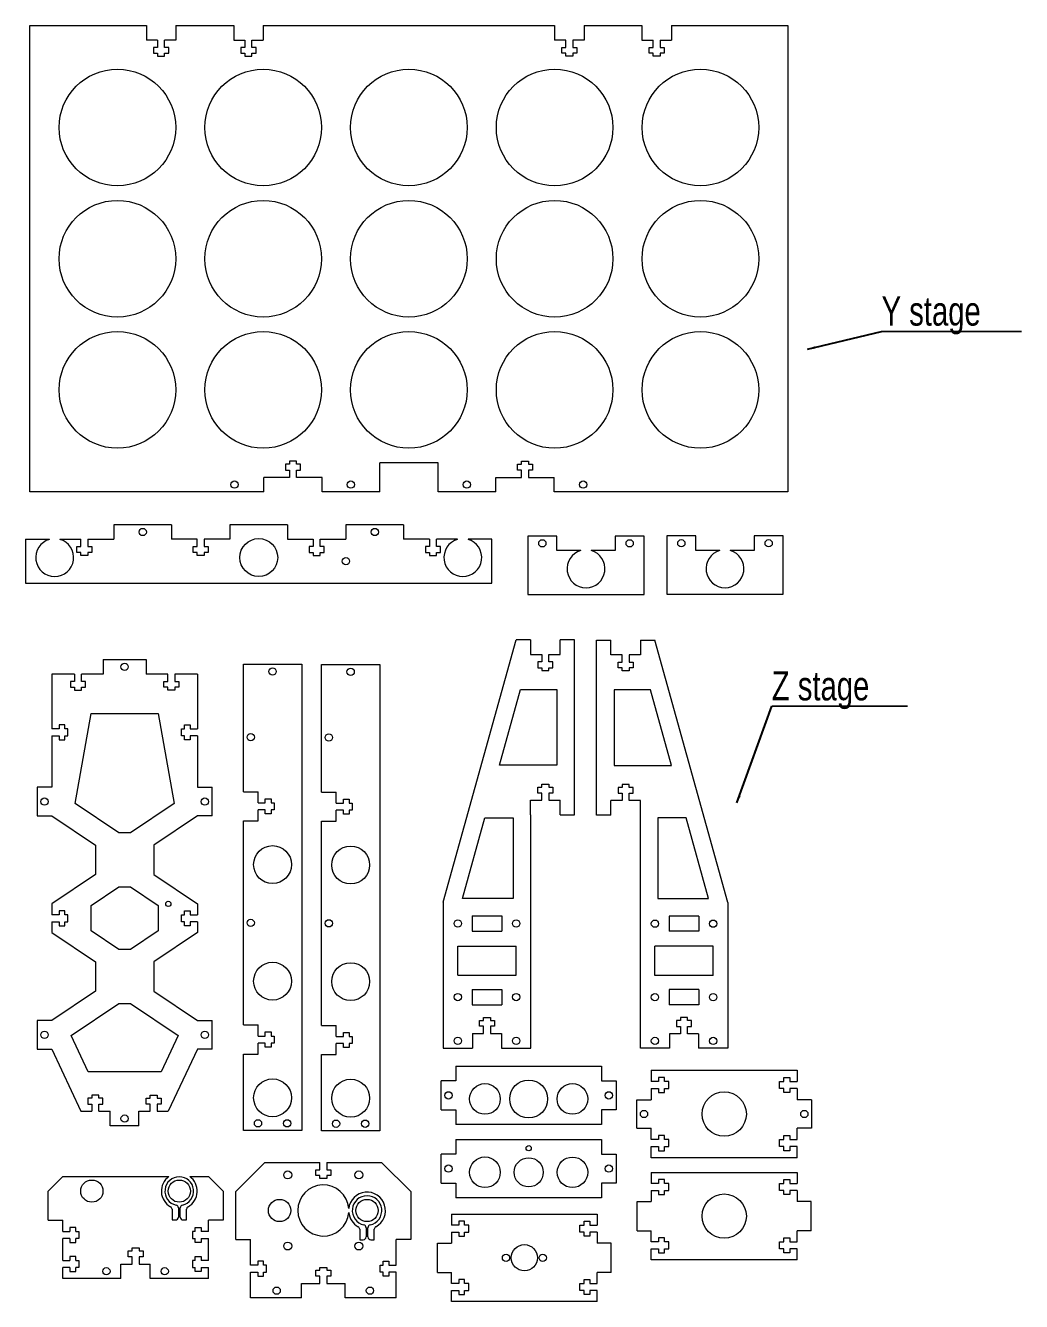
# Model space of a CAD drawing. Header units: inches. Extents: x 1.1 to 36.7, y 0.7 to 22.8.
# Drawn here: x 19.66 to 36.74, y 0.69 to 22.57 of the extents above; entities that cross this region are included whole.
import ezdxf

# ---------------------------------------------------------------- set-up
doc = ezdxf.new("R2010")
doc.units = ezdxf.units.IN
doc.header["$MEASUREMENT"] = 0
doc.styles.add('SLDTEXTSTYLE0', font='TXT', dxfattribs={"width": 0.75})
doc.dimstyles.new('SLDDIMSTYLE0', dxfattribs={"dimtxt": 0, "dimasz": 0.13, "dimexe": 0, "dimexo": 0.0625, "dimgap": 0, "dimtad": 0, "dimtih": 1, "dimtoh": 1, "dimdec": 0, "dimrnd": 1e-09, "dimzin": 0, "dimdsep": 46, "dimtxsty": 'Standard', "dimsah": 1, "dimcen": 0.09, "dimadec": 0, "dimazin": 0, "dimtfac": 0.13, "dimtdec": 0, "dimtofl": 0, "dimtmove": 0, "dimatfit": 3, "dimfxl": 1, "dimtolj": 1, "dimtzin": 0, "dimarcsym": 0})

# ---------------------------------------------------------------- blocks, each defined once
blk = doc.blocks.new('SW_NOTE_1')
at = {"color": 0, "linetype": 'Continuous', "lineweight": 0}
for p, q in [((0, 0), (2.326, 0)), ((2.326, 0), (0, 0)), ((0, 0), (2.326, 0)), ((2.326, 0), (0, 0)), ((0, 0), (2.326, 0)), ((2.326, 0), (0, 0))]:
    blk.add_line(p, q, dxfattribs=at)
at = {"color": 0, "linetype": 'Continuous', "lineweight": 0, "insert": (0, 0.598), "char_height": 0.5, "attachment_point": 1, "style": 'SLDTEXTSTYLE0'}
blk.add_mtext('Z stage', dxfattribs=at)
blk = doc.blocks.new('SW_NOTE_2')
at = {"color": 0, "linetype": 'Continuous', "lineweight": 0}
for p, q in [((0, 0), (2.399, 0)), ((2.399, 0), (0, 0)), ((0, 0), (2.399, 0)), ((2.399, 0), (0, 0)), ((0, 0), (2.399, 0)), ((2.399, 0), (0, 0))]:
    blk.add_line(p, q, dxfattribs=at)
at = {"color": 0, "linetype": 'Continuous', "lineweight": 0, "insert": (0, 0.598), "char_height": 0.5, "attachment_point": 1, "style": 'SLDTEXTSTYLE0'}
blk.add_mtext('Y stage', dxfattribs=at)

msp = doc.modelspace()

# ---------------------------------------------------------------- linework, layer by layer
at = {"color": 7, "linetype": 'Continuous', "lineweight": 15}
for p, q in [((19.734, 14.572), (19.734, 22.572)), ((19.734, 22.572), (21.731, 22.572)), ((21.731, 22.572), (21.731, 22.322)), ((22.239, 22.572), (22.239, 22.322)), ((22.239, 22.572), (23.229, 22.572)), ((23.229, 22.572), (23.229, 22.322)), ((23.737, 22.572), (23.737, 22.322)), ((23.737, 22.572), (28.731, 22.572)), ((28.731, 22.572), (28.731, 22.322)), ((29.239, 22.572), (29.239, 22.322)), ((29.239, 22.572), (30.229, 22.572)), ((30.229, 22.572), (30.229, 22.322)), ((30.737, 22.572), (30.737, 22.322)), ((30.737, 22.572), (32.734, 22.572)), ((32.734, 22.572), (32.734, 14.572)), ((21.925, 22.322), (21.731, 22.322)), ((21.925, 22.197), (21.856, 22.197)), ((21.856, 22.197), (21.856, 22.097)), ((21.925, 22.322), (21.925, 22.197)), ((22.045, 22.197), (22.045, 22.322)), ((22.239, 22.322), (22.045, 22.322)), ((22.114, 22.197), (22.045, 22.197)), ((22.114, 22.097), (22.114, 22.197)), ((23.229, 22.322), (23.423, 22.322)), ((23.423, 22.197), (23.354, 22.197)), ((23.354, 22.197), (23.354, 22.097)), ((23.423, 22.322), (23.423, 22.197)), ((23.543, 22.197), (23.543, 22.322)), ((23.543, 22.322), (23.737, 22.322)), ((23.612, 22.197), (23.543, 22.197)), ((23.612, 22.097), (23.612, 22.197)), ((28.925, 22.322), (28.731, 22.322)), ((28.856, 22.197), (28.925, 22.197)), ((28.856, 22.097), (28.856, 22.197)), ((28.925, 22.197), (28.925, 22.322)), ((29.045, 22.322), (29.045, 22.197)), ((29.239, 22.322), (29.045, 22.322)), ((29.045, 22.197), (29.114, 22.197)), ((29.114, 22.197), (29.114, 22.097)), ((30.229, 22.322), (30.423, 22.322)), ((30.354, 22.197), (30.423, 22.197)), ((30.354, 22.097), (30.354, 22.197)), ((30.423, 22.197), (30.423, 22.322)), ((30.543, 22.322), (30.543, 22.197)), ((30.543, 22.322), (30.737, 22.322)), ((30.543, 22.197), (30.612, 22.197)), ((30.612, 22.197), (30.612, 22.097)), ((21.856, 22.097), (21.925, 22.097)), ((21.925, 22.097), (21.925, 22.047)), ((21.925, 22.047), (22.045, 22.047)), ((22.045, 22.047), (22.045, 22.097)), ((22.045, 22.097), (22.114, 22.097)), ((23.354, 22.097), (23.423, 22.097)), ((23.423, 22.097), (23.423, 22.047)), ((23.423, 22.047), (23.543, 22.047)), ((23.543, 22.047), (23.543, 22.097)), ((23.543, 22.097), (23.612, 22.097)), ((28.925, 22.097), (28.856, 22.097)), ((28.925, 22.047), (28.925, 22.097)), ((29.045, 22.047), (28.925, 22.047)), ((29.045, 22.097), (29.045, 22.047)), ((29.114, 22.097), (29.045, 22.097)), ((30.423, 22.097), (30.354, 22.097)), ((30.423, 22.047), (30.423, 22.097)), ((30.543, 22.047), (30.423, 22.047)), ((30.543, 22.097), (30.543, 22.047)), ((30.612, 22.097), (30.543, 22.097)), ((24.184, 15.047), (24.115, 15.047)), ((24.115, 15.047), (24.115, 14.947)), ((24.115, 14.947), (24.184, 14.947)), ((24.304, 15.097), (24.184, 15.097)), ((24.184, 15.097), (24.184, 15.047)), ((24.184, 14.947), (24.184, 14.822)), ((24.304, 15.047), (24.304, 15.097)), ((24.373, 15.047), (24.304, 15.047)), ((24.304, 14.822), (24.304, 14.947)), ((24.304, 14.947), (24.373, 14.947)), ((24.373, 14.947), (24.373, 15.047)), ((26.734, 15.072), (25.734, 15.072)), ((25.734, 14.572), (25.734, 15.072)), ((26.734, 14.572), (26.734, 15.072)), ((28.095, 15.047), (28.164, 15.047)), ((28.095, 14.947), (28.095, 15.047)), ((28.164, 14.947), (28.095, 14.947)), ((28.164, 15.097), (28.284, 15.097)), ((28.164, 15.047), (28.164, 15.097)), ((28.164, 14.822), (28.164, 14.947)), ((28.284, 15.097), (28.284, 15.047)), ((28.284, 15.047), (28.353, 15.047)), ((28.284, 14.947), (28.284, 14.822)), ((28.353, 14.947), (28.284, 14.947)), ((28.353, 15.047), (28.353, 14.947)), ((24.184, 14.822), (23.744, 14.822)), ((23.744, 14.572), (23.744, 14.822)), ((24.744, 14.822), (24.304, 14.822)), ((24.744, 14.572), (24.744, 14.822)), ((27.724, 14.822), (28.164, 14.822)), ((27.724, 14.572), (27.724, 14.822)), ((28.284, 14.822), (28.724, 14.822)), ((28.724, 14.572), (28.724, 14.822)), ((23.744, 14.572), (19.734, 14.572)), ((25.734, 14.572), (24.744, 14.572)), ((27.724, 14.572), (26.734, 14.572)), ((32.734, 14.572), (28.724, 14.572)), ((21.174, 14.009), (21.174, 13.759)), ((22.164, 14.009), (21.174, 14.009)), ((22.164, 14.009), (22.164, 13.759)), ((23.164, 14.009), (23.164, 13.759)), ((24.154, 14.009), (23.164, 14.009)), ((24.154, 14.009), (24.154, 13.759)), ((26.144, 14.009), (25.154, 14.009)), ((25.154, 14.009), (25.154, 13.759)), ((26.144, 14.009), (26.144, 13.759)), ((28.772, 13.815), (28.274, 13.815)), ((28.274, 13.815), (28.274, 12.815)), ((28.772, 13.565), (28.772, 13.815)), ((29.772, 13.815), (29.772, 13.565)), ((30.27, 13.815), (29.772, 13.815)), ((30.27, 12.815), (30.27, 13.815)), ((31.156, 13.816), (30.658, 13.816)), ((30.658, 13.816), (30.658, 12.816)), ((31.156, 13.566), (31.156, 13.816)), ((32.156, 13.816), (32.156, 13.566)), ((32.654, 13.816), (32.156, 13.816)), ((32.654, 12.816), (32.654, 13.816)), ((19.659, 13.759), (19.659, 13.009)), ((19.659, 13.759), (20.069, 13.759)), ((20.248, 13.759), (20.609, 13.759)), ((20.54, 13.634), (20.609, 13.634)), ((20.54, 13.534), (20.54, 13.634)), ((20.609, 13.634), (20.609, 13.759)), ((20.729, 13.759), (20.729, 13.634)), ((20.729, 13.759), (21.174, 13.759)), ((20.729, 13.634), (20.798, 13.634)), ((20.798, 13.634), (20.798, 13.534)), ((22.604, 13.759), (22.164, 13.759)), ((22.535, 13.634), (22.604, 13.634)), ((22.535, 13.534), (22.535, 13.634)), ((22.604, 13.634), (22.604, 13.759)), ((22.724, 13.759), (22.724, 13.634)), ((23.164, 13.759), (22.724, 13.759)), ((22.724, 13.634), (22.793, 13.634)), ((22.793, 13.634), (22.793, 13.534)), ((24.154, 13.759), (24.594, 13.759)), ((24.594, 13.634), (24.525, 13.634)), ((24.525, 13.634), (24.525, 13.534)), ((24.594, 13.759), (24.594, 13.634)), ((24.714, 13.634), (24.714, 13.759)), ((24.714, 13.759), (25.154, 13.759)), ((24.783, 13.634), (24.714, 13.634)), ((24.783, 13.534), (24.783, 13.634)), ((26.589, 13.759), (26.144, 13.759)), ((26.589, 13.634), (26.52, 13.634)), ((26.52, 13.634), (26.52, 13.534)), ((26.589, 13.759), (26.589, 13.634)), ((26.709, 13.634), (26.709, 13.759)), ((27.069, 13.759), (26.709, 13.759)), ((26.778, 13.634), (26.709, 13.634)), ((26.778, 13.534), (26.778, 13.634)), ((27.659, 13.759), (27.248, 13.759)), ((27.659, 13.009), (27.659, 13.759)), ((20.609, 13.534), (20.54, 13.534)), ((20.609, 13.484), (20.609, 13.534)), ((20.729, 13.484), (20.609, 13.484)), ((20.729, 13.534), (20.729, 13.484)), ((20.798, 13.534), (20.729, 13.534)), ((22.604, 13.534), (22.535, 13.534)), ((22.604, 13.484), (22.604, 13.534)), ((22.724, 13.484), (22.604, 13.484)), ((22.724, 13.534), (22.724, 13.484)), ((22.793, 13.534), (22.724, 13.534)), ((24.525, 13.534), (24.594, 13.534)), ((24.594, 13.534), (24.594, 13.484)), ((24.594, 13.484), (24.714, 13.484)), ((24.714, 13.484), (24.714, 13.534)), ((24.714, 13.534), (24.783, 13.534)), ((26.52, 13.534), (26.589, 13.534)), ((26.589, 13.534), (26.589, 13.484)), ((26.589, 13.484), (26.709, 13.484)), ((26.709, 13.484), (26.709, 13.534)), ((26.709, 13.534), (26.778, 13.534)), ((29.182, 13.565), (28.772, 13.565)), ((29.772, 13.565), (29.361, 13.565)), ((31.567, 13.566), (31.156, 13.566)), ((32.156, 13.566), (31.746, 13.566)), ((19.659, 13.009), (27.659, 13.009)), ((28.274, 12.815), (30.27, 12.815)), ((30.658, 12.816), (32.654, 12.816)), ((26.824, 7.532), (28.074, 12.032)), ((28.319, 12.032), (28.074, 12.032)), ((28.319, 12.032), (28.319, 11.782)), ((28.829, 11.782), (28.829, 12.032)), ((29.074, 12.032), (28.829, 12.032)), ((29.074, 9.032), (29.074, 12.032)), ((29.454, 9.029), (29.454, 12.029)), ((29.454, 12.029), (29.699, 12.029)), ((29.699, 11.779), (29.699, 12.029)), ((30.209, 12.029), (30.209, 11.779)), ((30.209, 12.029), (30.454, 12.029)), ((31.704, 7.529), (30.454, 12.029)), ((20.988, 11.697), (20.988, 11.447)), ((20.988, 11.697), (21.728, 11.697)), ((21.728, 11.697), (21.728, 11.447)), ((23.396, 11.616), (24.396, 11.616)), ((23.396, 9.429), (23.396, 11.616)), ((24.396, 11.616), (24.396, 3.616)), ((24.735, 11.61), (25.735, 11.61)), ((24.735, 9.422), (24.735, 11.61)), ((25.735, 11.61), (25.735, 3.61)), ((28.319, 11.782), (28.514, 11.782)), ((28.514, 11.657), (28.445, 11.657)), ((28.445, 11.657), (28.445, 11.557)), ((28.514, 11.782), (28.514, 11.657)), ((28.634, 11.657), (28.634, 11.782)), ((28.634, 11.782), (28.829, 11.782)), ((28.703, 11.657), (28.634, 11.657)), ((28.703, 11.557), (28.703, 11.657)), ((29.894, 11.779), (29.699, 11.779)), ((29.825, 11.654), (29.894, 11.654)), ((29.825, 11.554), (29.825, 11.654)), ((29.894, 11.654), (29.894, 11.779)), ((30.014, 11.779), (30.014, 11.654)), ((30.209, 11.779), (30.014, 11.779)), ((30.014, 11.654), (30.083, 11.654)), ((30.083, 11.654), (30.083, 11.554)), ((20.108, 11.447), (20.108, 10.507)), ((20.498, 11.447), (20.108, 11.447)), ((20.498, 11.447), (20.498, 11.322)), ((20.618, 11.322), (20.618, 11.447)), ((20.988, 11.447), (20.618, 11.447)), ((22.098, 11.447), (21.728, 11.447)), ((22.098, 11.322), (22.098, 11.447)), ((22.218, 11.447), (22.218, 11.322)), ((22.608, 11.447), (22.218, 11.447)), ((22.608, 11.447), (22.608, 10.507)), ((28.445, 11.557), (28.514, 11.557)), ((28.514, 11.557), (28.514, 11.507)), ((28.514, 11.507), (28.634, 11.507)), ((28.634, 11.507), (28.634, 11.557)), ((28.634, 11.557), (28.703, 11.557)), ((29.894, 11.554), (29.825, 11.554)), ((29.894, 11.504), (29.894, 11.554)), ((30.014, 11.504), (29.894, 11.504)), ((30.014, 11.554), (30.014, 11.504)), ((30.083, 11.554), (30.014, 11.554)), ((20.498, 11.322), (20.429, 11.322)), ((20.429, 11.322), (20.429, 11.222)), ((20.429, 11.222), (20.498, 11.222)), ((20.498, 11.222), (20.498, 11.172)), ((20.498, 11.172), (20.618, 11.172)), ((20.687, 11.322), (20.618, 11.322)), ((20.618, 11.172), (20.618, 11.222)), ((20.618, 11.222), (20.687, 11.222)), ((20.687, 11.222), (20.687, 11.322)), ((22.029, 11.322), (22.098, 11.322)), ((22.029, 11.222), (22.029, 11.322)), ((22.098, 11.222), (22.029, 11.222)), ((22.098, 11.172), (22.098, 11.222)), ((22.218, 11.172), (22.098, 11.172)), ((22.218, 11.322), (22.287, 11.322)), ((22.218, 11.222), (22.218, 11.172)), ((22.287, 11.222), (22.218, 11.222)), ((22.287, 11.322), (22.287, 11.222)), ((27.788, 9.882), (28.149, 11.182)), ((28.149, 11.182), (28.774, 11.182)), ((28.774, 11.182), (28.774, 9.882)), ((30.379, 11.179), (29.754, 11.179)), ((29.754, 11.179), (29.754, 9.879)), ((30.74, 9.879), (30.379, 11.179)), ((20.508, 9.227), (20.783, 10.772)), ((20.783, 10.772), (21.933, 10.772)), ((21.933, 10.772), (22.208, 9.227)), ((20.233, 10.507), (20.108, 10.507)), ((20.333, 10.576), (20.233, 10.576)), ((20.233, 10.576), (20.233, 10.507)), ((20.333, 10.507), (20.333, 10.576)), ((20.383, 10.507), (20.333, 10.507)), ((20.383, 10.387), (20.383, 10.507)), ((22.333, 10.507), (22.383, 10.507)), ((22.333, 10.387), (22.333, 10.507)), ((22.383, 10.576), (22.483, 10.576)), ((22.383, 10.507), (22.383, 10.576)), ((22.483, 10.576), (22.483, 10.507)), ((22.483, 10.507), (22.608, 10.507)), ((20.108, 10.387), (20.108, 9.505)), ((20.108, 10.387), (20.233, 10.387)), ((20.233, 10.387), (20.233, 10.318)), ((20.233, 10.318), (20.333, 10.318)), ((20.333, 10.318), (20.333, 10.387)), ((20.333, 10.387), (20.383, 10.387)), ((22.383, 10.387), (22.333, 10.387)), ((22.383, 10.318), (22.383, 10.387)), ((22.483, 10.318), (22.383, 10.318)), ((22.483, 10.387), (22.483, 10.318)), ((22.608, 10.387), (22.483, 10.387)), ((22.608, 10.387), (22.608, 9.505)), ((28.774, 9.882), (27.788, 9.882)), ((29.754, 9.879), (30.74, 9.879)), ((19.858, 9.505), (19.858, 9.015)), ((20.108, 9.505), (19.858, 9.505)), ((22.608, 9.505), (22.858, 9.505)), ((22.858, 9.015), (22.858, 9.505)), ((23.396, 9.429), (23.646, 9.429)), ((23.646, 9.239), (23.646, 9.429)), ((24.735, 9.422), (24.985, 9.422)), ((24.985, 9.232), (24.985, 9.422)), ((28.445, 9.507), (28.514, 9.507)), ((28.445, 9.407), (28.445, 9.507)), ((28.514, 9.557), (28.634, 9.557)), ((28.514, 9.507), (28.514, 9.557)), ((28.634, 9.557), (28.634, 9.507)), ((28.634, 9.507), (28.703, 9.507)), ((28.703, 9.507), (28.703, 9.407)), ((29.894, 9.504), (29.825, 9.504)), ((29.825, 9.504), (29.825, 9.404)), ((30.014, 9.554), (29.894, 9.554)), ((29.894, 9.554), (29.894, 9.504)), ((30.014, 9.504), (30.014, 9.554)), ((30.083, 9.504), (30.014, 9.504)), ((30.083, 9.404), (30.083, 9.504)), ((21.258, 8.722), (20.508, 9.227)), ((22.208, 9.227), (21.458, 8.722)), ((23.646, 9.239), (23.771, 9.239)), ((23.771, 9.308), (23.871, 9.308)), ((23.771, 9.239), (23.771, 9.308)), ((23.871, 9.308), (23.871, 9.239)), ((23.871, 9.239), (23.921, 9.239)), ((23.921, 9.239), (23.921, 9.119)), ((24.985, 9.232), (25.11, 9.232)), ((25.11, 9.301), (25.21, 9.301)), ((25.11, 9.232), (25.11, 9.301)), ((25.21, 9.301), (25.21, 9.232)), ((25.21, 9.232), (25.26, 9.232)), ((25.26, 9.232), (25.26, 9.112)), ((28.319, 9.282), (28.514, 9.282)), ((28.319, 9.032), (28.319, 9.282)), ((28.514, 9.407), (28.445, 9.407)), ((28.514, 9.282), (28.514, 9.407)), ((28.634, 9.407), (28.634, 9.282)), ((28.703, 9.407), (28.634, 9.407)), ((28.634, 9.282), (28.829, 9.282)), ((28.829, 9.032), (28.829, 9.282)), ((29.894, 9.279), (29.699, 9.279)), ((29.699, 9.029), (29.699, 9.279)), ((29.825, 9.404), (29.894, 9.404)), ((29.894, 9.404), (29.894, 9.279)), ((30.014, 9.279), (30.014, 9.404)), ((30.014, 9.404), (30.083, 9.404)), ((30.209, 9.279), (30.014, 9.279)), ((30.209, 9.029), (30.209, 9.279)), ((19.858, 9.015), (20.108, 9.015)), ((20.108, 9.015), (20.858, 8.51)), ((22.608, 9.015), (21.858, 8.51)), ((22.858, 9.015), (22.608, 9.015)), ((23.646, 8.929), (23.646, 9.119)), ((23.771, 9.119), (23.646, 9.119)), ((23.771, 9.05), (23.771, 9.119)), ((23.871, 9.05), (23.771, 9.05)), ((23.871, 9.119), (23.871, 9.05)), ((23.921, 9.119), (23.871, 9.119)), ((24.985, 8.922), (24.985, 9.112)), ((25.11, 9.112), (24.985, 9.112)), ((25.11, 9.043), (25.11, 9.112)), ((25.21, 9.043), (25.11, 9.043)), ((25.21, 9.112), (25.21, 9.043)), ((25.26, 9.112), (25.21, 9.112)), ((27.154, 7.599), (27.538, 8.982)), ((27.538, 8.982), (28.024, 8.982)), ((28.024, 8.982), (28.024, 7.599)), ((28.319, 9.032), (28.324, 9.032)), ((28.324, 5.032), (28.324, 9.032)), ((28.829, 9.032), (29.074, 9.032)), ((29.699, 9.029), (29.454, 9.029)), ((30.204, 5.029), (30.204, 9.029)), ((30.209, 9.029), (30.204, 9.029)), ((30.99, 8.979), (30.504, 8.979)), ((30.504, 8.979), (30.504, 7.597)), ((31.374, 7.597), (30.99, 8.979)), ((23.396, 8.929), (23.646, 8.929)), ((23.396, 5.429), (23.396, 8.929)), ((24.735, 8.922), (24.985, 8.922)), ((24.735, 5.422), (24.735, 8.922)), ((21.458, 8.722), (21.258, 8.722)), ((20.858, 8.51), (20.858, 8.01)), ((21.858, 8.51), (21.858, 8.01)), ((20.858, 8.01), (20.108, 7.505)), ((21.858, 8.01), (22.608, 7.505)), ((20.783, 7.477), (21.258, 7.797)), ((21.258, 7.797), (21.458, 7.797)), ((21.458, 7.797), (21.933, 7.477)), ((20.108, 7.505), (20.108, 7.32)), ((20.783, 7.042), (20.783, 7.477)), ((21.933, 7.477), (21.933, 7.042)), ((22.608, 7.505), (22.608, 7.32)), ((26.824, 7.532), (26.824, 5.032)), ((28.024, 7.599), (27.154, 7.599)), ((30.504, 7.597), (31.374, 7.597)), ((31.704, 7.529), (31.704, 5.029)), ((20.233, 7.32), (20.108, 7.32)), ((20.333, 7.389), (20.233, 7.389)), ((20.233, 7.389), (20.233, 7.32)), ((20.333, 7.32), (20.333, 7.389)), ((20.383, 7.32), (20.333, 7.32)), ((20.383, 7.2), (20.383, 7.32)), ((22.333, 7.32), (22.383, 7.32)), ((22.333, 7.2), (22.333, 7.32)), ((22.383, 7.389), (22.483, 7.389)), ((22.383, 7.32), (22.383, 7.389)), ((22.483, 7.389), (22.483, 7.32)), ((22.483, 7.32), (22.608, 7.32)), ((27.319, 7.299), (27.829, 7.299)), ((27.319, 7.299), (27.319, 7.037)), ((27.829, 7.299), (27.829, 7.037)), ((31.209, 7.297), (30.699, 7.297)), ((30.699, 7.297), (30.699, 7.035)), ((31.209, 7.297), (31.209, 7.035)), ((20.108, 7.2), (20.108, 7.015)), ((20.108, 7.2), (20.233, 7.2)), ((20.108, 7.015), (20.858, 6.51)), ((20.233, 7.2), (20.233, 7.131)), ((20.233, 7.131), (20.333, 7.131)), ((20.333, 7.131), (20.333, 7.2)), ((20.333, 7.2), (20.383, 7.2)), ((21.258, 6.722), (20.783, 7.042)), ((21.933, 7.042), (21.458, 6.722)), ((22.608, 7.015), (21.858, 6.51)), ((22.383, 7.2), (22.333, 7.2)), ((22.383, 7.131), (22.383, 7.2)), ((22.483, 7.131), (22.383, 7.131)), ((22.483, 7.2), (22.483, 7.131)), ((22.608, 7.2), (22.483, 7.2)), ((22.608, 7.2), (22.608, 7.015)), ((27.319, 7.037), (27.829, 7.037)), ((31.209, 7.035), (30.699, 7.035)), ((21.458, 6.722), (21.258, 6.722)), ((27.074, 6.782), (28.074, 6.782)), ((27.074, 6.282), (27.074, 6.782)), ((28.074, 6.282), (28.074, 6.782)), ((31.454, 6.779), (30.454, 6.779)), ((30.454, 6.279), (30.454, 6.779)), ((31.454, 6.279), (31.454, 6.779)), ((20.858, 6.51), (20.858, 6.01)), ((21.858, 6.51), (21.858, 6.01)), ((27.074, 6.282), (28.074, 6.282)), ((31.454, 6.279), (30.454, 6.279)), ((20.858, 6.01), (20.108, 5.505)), ((21.858, 6.01), (22.608, 5.505)), ((27.319, 6.038), (27.829, 6.038)), ((27.319, 6.038), (27.319, 5.776)), ((27.829, 6.038), (27.829, 5.776)), ((31.209, 6.035), (30.699, 6.035)), ((30.699, 6.035), (30.699, 5.773)), ((31.209, 6.035), (31.209, 5.773)), ((20.441, 5.247), (21.258, 5.797)), ((21.258, 5.797), (21.458, 5.797)), ((21.458, 5.797), (22.275, 5.247)), ((27.319, 5.776), (27.829, 5.776)), ((31.209, 5.773), (30.699, 5.773)), ((19.858, 5.505), (19.858, 5.015)), ((20.108, 5.505), (19.858, 5.505)), ((22.608, 5.505), (22.858, 5.505)), ((22.858, 5.015), (22.858, 5.505)), ((27.445, 5.507), (27.514, 5.507)), ((27.445, 5.407), (27.445, 5.507)), ((27.514, 5.557), (27.634, 5.557)), ((27.514, 5.507), (27.514, 5.557)), ((27.634, 5.557), (27.634, 5.507)), ((27.634, 5.507), (27.703, 5.507)), ((27.703, 5.507), (27.703, 5.407)), ((30.894, 5.504), (30.825, 5.504)), ((30.825, 5.504), (30.825, 5.404)), ((31.014, 5.554), (30.894, 5.554)), ((30.894, 5.554), (30.894, 5.504)), ((31.014, 5.504), (31.014, 5.554)), ((31.083, 5.504), (31.014, 5.504)), ((31.083, 5.404), (31.083, 5.504)), ((23.396, 5.429), (23.646, 5.429)), ((23.646, 5.239), (23.646, 5.429)), ((23.771, 5.308), (23.871, 5.308)), ((23.771, 5.239), (23.771, 5.308)), ((23.871, 5.308), (23.871, 5.239)), ((24.735, 5.422), (24.985, 5.422)), ((24.985, 5.232), (24.985, 5.422)), ((25.11, 5.301), (25.21, 5.301)), ((25.11, 5.232), (25.11, 5.301)), ((25.21, 5.301), (25.21, 5.232)), ((27.324, 5.282), (27.514, 5.282)), ((27.324, 5.282), (27.324, 5.032)), ((27.514, 5.407), (27.445, 5.407)), ((27.514, 5.282), (27.514, 5.407)), ((27.634, 5.407), (27.634, 5.282)), ((27.703, 5.407), (27.634, 5.407)), ((27.634, 5.282), (27.824, 5.282)), ((27.824, 5.282), (27.824, 5.032)), ((30.894, 5.279), (30.704, 5.279)), ((30.704, 5.279), (30.704, 5.029)), ((30.825, 5.404), (30.894, 5.404)), ((30.894, 5.404), (30.894, 5.279)), ((31.014, 5.404), (31.083, 5.404)), ((31.014, 5.279), (31.014, 5.404)), ((31.204, 5.279), (31.014, 5.279)), ((31.204, 5.279), (31.204, 5.029)), ((20.734, 4.622), (20.441, 5.247)), ((22.275, 5.247), (21.983, 4.622)), ((23.646, 5.239), (23.771, 5.239)), ((23.646, 4.929), (23.646, 5.119)), ((23.771, 5.119), (23.646, 5.119)), ((23.771, 5.05), (23.771, 5.119)), ((23.871, 5.05), (23.771, 5.05)), ((23.871, 5.239), (23.921, 5.239)), ((23.871, 5.119), (23.871, 5.05)), ((23.921, 5.119), (23.871, 5.119)), ((23.921, 5.239), (23.921, 5.119)), ((24.985, 5.232), (25.11, 5.232)), ((24.985, 4.922), (24.985, 5.112)), ((25.11, 5.112), (24.985, 5.112)), ((25.11, 5.043), (25.11, 5.112)), ((25.21, 5.043), (25.11, 5.043)), ((25.21, 5.232), (25.26, 5.232)), ((25.21, 5.112), (25.21, 5.043)), ((25.26, 5.112), (25.21, 5.112)), ((25.26, 5.232), (25.26, 5.112)), ((19.858, 5.015), (20.108, 5.015)), ((20.108, 5.015), (20.608, 3.947)), ((22.608, 5.015), (22.108, 3.947)), ((22.858, 5.015), (22.608, 5.015)), ((23.396, 4.929), (23.646, 4.929)), ((23.396, 3.616), (23.396, 4.929)), ((24.735, 4.922), (24.985, 4.922)), ((24.735, 3.61), (24.735, 4.922)), ((26.824, 5.032), (27.324, 5.032)), ((27.824, 5.032), (28.324, 5.032)), ((30.704, 5.029), (30.204, 5.029)), ((31.704, 5.029), (31.204, 5.029)), ((21.983, 4.622), (20.734, 4.622)), ((27.039, 4.721), (27.039, 4.471)), ((27.039, 4.721), (29.539, 4.721)), ((29.539, 4.721), (29.539, 4.471)), ((30.392, 4.651), (30.392, 4.461)), ((30.392, 4.651), (32.892, 4.651)), ((32.892, 4.651), (32.892, 4.461)), ((26.789, 3.971), (26.789, 4.471)), ((27.039, 4.471), (26.789, 4.471)), ((29.539, 4.471), (29.789, 4.471)), ((29.789, 4.471), (29.789, 3.971)), ((30.517, 4.461), (30.392, 4.461)), ((30.517, 4.53), (30.517, 4.461)), ((30.617, 4.53), (30.517, 4.53)), ((30.617, 4.461), (30.617, 4.53)), ((30.692, 4.461), (30.617, 4.461)), ((30.692, 4.341), (30.692, 4.461)), ((32.592, 4.461), (32.667, 4.461)), ((32.592, 4.341), (32.592, 4.461)), ((32.667, 4.53), (32.767, 4.53)), ((32.667, 4.461), (32.667, 4.53)), ((32.767, 4.53), (32.767, 4.461)), ((32.767, 4.461), (32.892, 4.461)), ((20.798, 4.172), (20.729, 4.172)), ((20.729, 4.172), (20.729, 4.072)), ((20.918, 4.222), (20.798, 4.222)), ((20.798, 4.222), (20.798, 4.172)), ((20.918, 4.172), (20.918, 4.222)), ((20.987, 4.172), (20.918, 4.172)), ((20.987, 4.072), (20.987, 4.172)), ((21.729, 4.172), (21.798, 4.172)), ((21.729, 4.072), (21.729, 4.172)), ((21.798, 4.222), (21.918, 4.222)), ((21.798, 4.172), (21.798, 4.222)), ((21.918, 4.222), (21.918, 4.172)), ((21.918, 4.172), (21.987, 4.172)), ((21.987, 4.172), (21.987, 4.072)), ((30.392, 4.341), (30.392, 4.146)), ((30.392, 4.341), (30.517, 4.341)), ((30.517, 4.341), (30.517, 4.272)), ((30.517, 4.272), (30.617, 4.272)), ((30.617, 4.272), (30.617, 4.341)), ((30.617, 4.341), (30.692, 4.341)), ((32.667, 4.341), (32.592, 4.341)), ((32.667, 4.272), (32.667, 4.341)), ((32.767, 4.272), (32.667, 4.272)), ((32.767, 4.341), (32.767, 4.272)), ((32.892, 4.341), (32.767, 4.341)), ((32.892, 4.341), (32.892, 4.146)), ((20.608, 3.947), (20.798, 3.947)), ((20.729, 4.072), (20.798, 4.072)), ((20.798, 4.072), (20.798, 3.947)), ((20.918, 3.947), (20.918, 4.072)), ((20.918, 4.072), (20.987, 4.072)), ((20.918, 3.947), (21.113, 3.947)), ((21.113, 3.697), (21.113, 3.947)), ((21.603, 3.947), (21.798, 3.947)), ((21.603, 3.697), (21.603, 3.947)), ((21.798, 4.072), (21.729, 4.072)), ((21.798, 3.947), (21.798, 4.072)), ((21.918, 4.072), (21.918, 3.947)), ((21.987, 4.072), (21.918, 4.072)), ((21.918, 3.947), (22.108, 3.947)), ((26.789, 3.971), (27.039, 3.971)), ((27.039, 3.971), (27.039, 3.721)), ((29.789, 3.971), (29.539, 3.971)), ((29.539, 3.971), (29.539, 3.721)), ((30.142, 3.656), (30.142, 4.146)), ((30.142, 4.146), (30.392, 4.146)), ((33.142, 4.146), (32.892, 4.146)), ((33.142, 4.146), (33.142, 3.656)), ((29.539, 3.721), (27.039, 3.721)), ((21.603, 3.697), (21.113, 3.697)), ((24.396, 3.616), (23.396, 3.616)), ((25.735, 3.61), (24.735, 3.61)), ((30.142, 3.656), (30.392, 3.656)), ((30.392, 3.461), (30.392, 3.656)), ((30.617, 3.53), (30.517, 3.53)), ((30.517, 3.53), (30.517, 3.461)), ((30.617, 3.461), (30.617, 3.53)), ((32.667, 3.53), (32.767, 3.53)), ((32.667, 3.461), (32.667, 3.53)), ((32.767, 3.53), (32.767, 3.461)), ((33.142, 3.656), (32.892, 3.656)), ((32.892, 3.461), (32.892, 3.656)), ((27.039, 3.464), (29.539, 3.464)), ((27.039, 3.464), (27.039, 3.214)), ((29.539, 3.464), (29.539, 3.214)), ((30.517, 3.461), (30.392, 3.461)), ((30.392, 3.151), (30.392, 3.341)), ((30.392, 3.341), (30.517, 3.341)), ((30.517, 3.341), (30.517, 3.272)), ((30.692, 3.461), (30.617, 3.461)), ((30.617, 3.272), (30.617, 3.341)), ((30.617, 3.341), (30.692, 3.341)), ((30.692, 3.341), (30.692, 3.461)), ((32.592, 3.461), (32.667, 3.461)), ((32.592, 3.341), (32.592, 3.461)), ((32.667, 3.341), (32.592, 3.341)), ((32.667, 3.272), (32.667, 3.341)), ((32.767, 3.461), (32.892, 3.461)), ((32.767, 3.341), (32.767, 3.272)), ((32.892, 3.341), (32.767, 3.341)), ((32.892, 3.151), (32.892, 3.341)), ((23.766, 3.071), (23.266, 2.571)), ((23.766, 3.071), (24.706, 3.071)), ((24.706, 2.946), (24.706, 3.071)), ((24.826, 3.071), (24.826, 2.946)), ((24.826, 3.071), (25.766, 3.071)), ((26.266, 2.571), (25.766, 3.071)), ((26.789, 2.714), (26.789, 3.214)), ((27.039, 3.214), (26.789, 3.214)), ((29.539, 3.214), (29.789, 3.214)), ((29.789, 3.214), (29.789, 2.714)), ((32.892, 3.151), (30.392, 3.151)), ((30.517, 3.272), (30.617, 3.272)), ((32.767, 3.272), (32.667, 3.272)), ((24.637, 2.946), (24.706, 2.946)), ((24.637, 2.846), (24.637, 2.946)), ((24.706, 2.846), (24.637, 2.846)), ((24.706, 2.796), (24.706, 2.846)), ((24.826, 2.946), (24.895, 2.946)), ((24.826, 2.846), (24.826, 2.796)), ((24.895, 2.846), (24.826, 2.846)), ((24.895, 2.946), (24.895, 2.846)), ((30.392, 2.9), (30.392, 2.71)), ((30.392, 2.9), (32.892, 2.9)), ((32.892, 2.9), (32.892, 2.71)), ((20.296, 2.828), (20.046, 2.578)), ((20.296, 2.828), (22.116, 2.828)), ((22.475, 2.828), (22.796, 2.828)), ((23.046, 2.578), (22.796, 2.828)), ((24.826, 2.796), (24.706, 2.796)), ((26.789, 2.714), (27.039, 2.714)), ((27.039, 2.714), (27.039, 2.464)), ((29.789, 2.714), (29.539, 2.714)), ((29.539, 2.714), (29.539, 2.464)), ((30.517, 2.71), (30.392, 2.71)), ((30.617, 2.779), (30.517, 2.779)), ((30.517, 2.779), (30.517, 2.71)), ((30.617, 2.71), (30.617, 2.779)), ((30.692, 2.71), (30.617, 2.71)), ((30.692, 2.59), (30.692, 2.71)), ((32.592, 2.71), (32.667, 2.71)), ((32.592, 2.59), (32.592, 2.71)), ((32.667, 2.779), (32.767, 2.779)), ((32.667, 2.71), (32.667, 2.779)), ((32.767, 2.779), (32.767, 2.71)), ((32.767, 2.71), (32.892, 2.71)), ((20.046, 2.078), (20.046, 2.578)), ((23.046, 2.578), (23.046, 2.078)), ((23.266, 1.746), (23.266, 2.571)), ((26.266, 2.571), (26.266, 1.746)), ((29.539, 2.464), (27.039, 2.464)), ((30.392, 2.59), (30.392, 2.4)), ((30.392, 2.59), (30.517, 2.59)), ((30.517, 2.59), (30.517, 2.521)), ((30.517, 2.521), (30.617, 2.521)), ((30.617, 2.521), (30.617, 2.59)), ((30.617, 2.59), (30.692, 2.59)), ((32.667, 2.59), (32.592, 2.59)), ((32.667, 2.521), (32.667, 2.59)), ((32.767, 2.521), (32.667, 2.521)), ((32.767, 2.59), (32.767, 2.521)), ((32.892, 2.59), (32.767, 2.59)), ((32.892, 2.59), (32.892, 2.4)), ((22.171, 2.266), (22.171, 2.083)), ((22.28, 2.29), (22.28, 2.133)), ((22.311, 2.133), (22.311, 2.29)), ((22.421, 2.083), (22.421, 2.266)), ((30.152, 1.9), (30.152, 2.4)), ((30.152, 2.4), (30.392, 2.4)), ((33.132, 2.4), (32.892, 2.4)), ((33.132, 1.9), (33.132, 2.4)), ((20.046, 2.078), (20.296, 2.078)), ((20.296, 1.888), (20.296, 2.078)), ((22.171, 2.083), (22.23, 2.083)), ((22.361, 2.083), (22.421, 2.083)), ((23.046, 2.078), (22.796, 2.078)), ((22.796, 1.888), (22.796, 2.078)), ((26.965, 2.185), (26.965, 1.995)), ((26.965, 2.185), (29.465, 2.185)), ((27.09, 1.995), (26.965, 1.995)), ((27.19, 2.064), (27.09, 2.064)), ((27.09, 2.064), (27.09, 1.995)), ((27.19, 1.995), (27.19, 2.064)), ((27.265, 1.995), (27.19, 1.995)), ((27.265, 1.875), (27.265, 1.995)), ((29.165, 1.995), (29.24, 1.995)), ((29.165, 1.875), (29.165, 1.995)), ((29.24, 2.064), (29.34, 2.064)), ((29.24, 1.995), (29.24, 2.064)), ((29.34, 2.064), (29.34, 1.995)), ((29.34, 1.995), (29.465, 1.995)), ((29.465, 2.185), (29.465, 1.995)), ((20.296, 1.888), (20.421, 1.888)), ((20.296, 1.388), (20.296, 1.768)), ((20.421, 1.768), (20.296, 1.768)), ((20.521, 1.957), (20.421, 1.957)), ((20.421, 1.957), (20.421, 1.888)), ((20.421, 1.768), (20.421, 1.699)), ((20.521, 1.888), (20.521, 1.957)), ((20.521, 1.888), (20.571, 1.888)), ((20.521, 1.699), (20.521, 1.768)), ((20.571, 1.768), (20.521, 1.768)), ((20.571, 1.888), (20.571, 1.768)), ((22.571, 1.888), (22.521, 1.888)), ((22.521, 1.888), (22.521, 1.768)), ((22.521, 1.768), (22.571, 1.768)), ((22.571, 1.957), (22.671, 1.957)), ((22.571, 1.888), (22.571, 1.957)), ((22.571, 1.699), (22.571, 1.768)), ((22.671, 1.957), (22.671, 1.888)), ((22.796, 1.888), (22.671, 1.888)), ((22.671, 1.768), (22.671, 1.699)), ((22.671, 1.768), (22.796, 1.768)), ((22.796, 1.388), (22.796, 1.768)), ((25.391, 1.925), (25.391, 1.743)), ((25.501, 1.95), (25.501, 1.793)), ((25.532, 1.793), (25.532, 1.95)), ((25.641, 1.743), (25.641, 1.925)), ((26.965, 1.875), (26.965, 1.685)), ((26.965, 1.875), (27.09, 1.875)), ((27.09, 1.875), (27.09, 1.806)), ((27.09, 1.806), (27.19, 1.806)), ((27.19, 1.806), (27.19, 1.875)), ((27.19, 1.875), (27.265, 1.875)), ((29.24, 1.875), (29.165, 1.875)), ((29.24, 1.806), (29.24, 1.875)), ((29.34, 1.806), (29.24, 1.806)), ((29.34, 1.875), (29.34, 1.806)), ((29.465, 1.875), (29.34, 1.875)), ((29.465, 1.875), (29.465, 1.685)), ((30.152, 1.9), (30.392, 1.9)), ((30.392, 1.71), (30.392, 1.9)), ((30.617, 1.779), (30.517, 1.779)), ((30.517, 1.779), (30.517, 1.71)), ((30.617, 1.71), (30.617, 1.779)), ((32.667, 1.779), (32.767, 1.779)), ((32.667, 1.71), (32.667, 1.779)), ((32.767, 1.779), (32.767, 1.71)), ((32.892, 1.71), (32.892, 1.9)), ((33.132, 1.9), (32.892, 1.9)), ((20.421, 1.699), (20.521, 1.699)), ((21.417, 1.553), (21.486, 1.553)), ((21.417, 1.453), (21.417, 1.553)), ((21.486, 1.603), (21.606, 1.603)), ((21.486, 1.553), (21.486, 1.603)), ((21.606, 1.603), (21.606, 1.553)), ((21.606, 1.553), (21.675, 1.553)), ((21.675, 1.553), (21.675, 1.453)), ((22.671, 1.699), (22.571, 1.699)), ((23.266, 1.746), (23.516, 1.746)), ((23.516, 1.306), (23.516, 1.746)), ((25.391, 1.743), (25.451, 1.743)), ((25.582, 1.743), (25.641, 1.743)), ((26.266, 1.746), (26.016, 1.746)), ((26.016, 1.306), (26.016, 1.746)), ((26.725, 1.185), (26.725, 1.685)), ((26.725, 1.685), (26.965, 1.685)), ((29.705, 1.685), (29.465, 1.685)), ((29.705, 1.185), (29.705, 1.685)), ((30.517, 1.71), (30.392, 1.71)), ((30.392, 1.4), (30.392, 1.59)), ((30.392, 1.59), (30.517, 1.59)), ((30.517, 1.59), (30.517, 1.521)), ((30.692, 1.71), (30.617, 1.71)), ((30.617, 1.521), (30.617, 1.59)), ((30.617, 1.59), (30.692, 1.59)), ((30.692, 1.59), (30.692, 1.71)), ((32.592, 1.71), (32.667, 1.71)), ((32.592, 1.59), (32.592, 1.71)), ((32.667, 1.59), (32.592, 1.59)), ((32.667, 1.521), (32.667, 1.59)), ((32.767, 1.71), (32.892, 1.71)), ((32.767, 1.59), (32.767, 1.521)), ((32.892, 1.59), (32.767, 1.59)), ((32.892, 1.4), (32.892, 1.59)), ((20.296, 1.388), (20.421, 1.388)), ((20.521, 1.457), (20.421, 1.457)), ((20.421, 1.457), (20.421, 1.388)), ((20.521, 1.388), (20.521, 1.457)), ((20.521, 1.388), (20.571, 1.388)), ((20.571, 1.388), (20.571, 1.268)), ((21.296, 1.078), (21.296, 1.328)), ((21.296, 1.328), (21.486, 1.328)), ((21.486, 1.453), (21.417, 1.453)), ((21.486, 1.328), (21.486, 1.453)), ((21.606, 1.453), (21.606, 1.328)), ((21.675, 1.453), (21.606, 1.453)), ((21.606, 1.328), (21.796, 1.328)), ((21.796, 1.078), (21.796, 1.328)), ((22.571, 1.388), (22.521, 1.388)), ((22.521, 1.388), (22.521, 1.268)), ((22.571, 1.457), (22.671, 1.457)), ((22.571, 1.388), (22.571, 1.457)), ((22.671, 1.457), (22.671, 1.388)), ((22.796, 1.388), (22.671, 1.388)), ((23.741, 1.375), (23.641, 1.375)), ((23.641, 1.375), (23.641, 1.306)), ((23.741, 1.306), (23.741, 1.375)), ((25.791, 1.375), (25.891, 1.375)), ((25.791, 1.306), (25.791, 1.375)), ((25.891, 1.375), (25.891, 1.306)), ((32.892, 1.4), (30.392, 1.4)), ((30.517, 1.521), (30.617, 1.521)), ((32.767, 1.521), (32.667, 1.521)), ((20.296, 1.078), (20.296, 1.268)), ((20.421, 1.268), (20.296, 1.268)), ((20.421, 1.268), (20.421, 1.199)), ((20.421, 1.199), (20.521, 1.199)), ((20.521, 1.199), (20.521, 1.268)), ((20.571, 1.268), (20.521, 1.268)), ((22.521, 1.268), (22.571, 1.268)), ((22.571, 1.199), (22.571, 1.268)), ((22.671, 1.199), (22.571, 1.199)), ((22.671, 1.268), (22.671, 1.199)), ((22.671, 1.268), (22.796, 1.268)), ((22.796, 1.078), (22.796, 1.268)), ((23.641, 1.306), (23.516, 1.306)), ((23.516, 0.746), (23.516, 1.186)), ((23.516, 1.186), (23.641, 1.186)), ((23.641, 1.186), (23.641, 1.117)), ((23.641, 1.117), (23.741, 1.117)), ((23.791, 1.306), (23.741, 1.306)), ((23.741, 1.117), (23.741, 1.186)), ((23.741, 1.186), (23.791, 1.186)), ((23.791, 1.186), (23.791, 1.306)), ((24.637, 1.221), (24.706, 1.221)), ((24.637, 1.121), (24.637, 1.221)), ((24.706, 1.121), (24.637, 1.121)), ((24.706, 1.271), (24.826, 1.271)), ((24.706, 1.221), (24.706, 1.271)), ((24.706, 0.996), (24.706, 1.121)), ((24.826, 1.271), (24.826, 1.221)), ((24.826, 1.221), (24.895, 1.221)), ((24.826, 1.121), (24.826, 0.996)), ((24.895, 1.121), (24.826, 1.121)), ((24.895, 1.221), (24.895, 1.121)), ((25.741, 1.306), (25.791, 1.306)), ((25.741, 1.186), (25.741, 1.306)), ((25.791, 1.186), (25.741, 1.186)), ((25.791, 1.117), (25.791, 1.186)), ((25.891, 1.117), (25.791, 1.117)), ((25.891, 1.306), (26.016, 1.306)), ((25.891, 1.186), (25.891, 1.117)), ((26.016, 1.186), (25.891, 1.186)), ((26.016, 0.746), (26.016, 1.186)), ((26.725, 1.185), (26.965, 1.185)), ((26.965, 0.995), (26.965, 1.185)), ((29.465, 0.995), (29.465, 1.185)), ((29.705, 1.185), (29.465, 1.185)), ((21.296, 1.078), (20.296, 1.078)), ((22.796, 1.078), (21.796, 1.078)), ((24.391, 0.746), (24.391, 0.996)), ((24.391, 0.996), (24.706, 0.996)), ((24.826, 0.996), (25.141, 0.996)), ((25.141, 0.746), (25.141, 0.996)), ((27.09, 0.995), (26.965, 0.995)), ((27.19, 1.064), (27.09, 1.064)), ((27.09, 1.064), (27.09, 0.995)), ((27.19, 0.995), (27.19, 1.064)), ((27.265, 0.995), (27.19, 0.995)), ((27.265, 0.875), (27.265, 0.995)), ((29.165, 0.995), (29.24, 0.995)), ((29.165, 0.875), (29.165, 0.995)), ((29.24, 1.064), (29.34, 1.064)), ((29.24, 0.995), (29.24, 1.064)), ((29.34, 1.064), (29.34, 0.995)), ((29.34, 0.995), (29.465, 0.995)), ((24.391, 0.746), (23.516, 0.746)), ((26.016, 0.746), (25.141, 0.746)), ((26.965, 0.685), (26.965, 0.875)), ((26.965, 0.875), (27.09, 0.875)), ((29.465, 0.685), (26.965, 0.685)), ((27.09, 0.875), (27.09, 0.806)), ((27.09, 0.806), (27.19, 0.806)), ((27.19, 0.806), (27.19, 0.875)), ((27.19, 0.875), (27.265, 0.875)), ((29.24, 0.875), (29.165, 0.875)), ((29.24, 0.806), (29.24, 0.875)), ((29.34, 0.806), (29.24, 0.806)), ((29.34, 0.875), (29.34, 0.806)), ((29.465, 0.875), (29.34, 0.875)), ((29.465, 0.685), (29.465, 0.875))]:
    msp.add_line(p, q, dxfattribs=at)
for centre, radius in [((21.234, 20.822), 1), ((23.734, 20.822), 1), ((26.234, 20.822), 1), ((28.734, 20.822), 1), ((31.234, 20.822), 1), ((21.234, 18.572), 1), ((23.734, 18.572), 1), ((26.234, 18.572), 1), ((28.734, 18.572), 1), ((31.234, 18.572), 1), ((21.234, 16.322), 1), ((23.734, 16.322), 1), ((26.234, 16.322), 1), ((28.734, 16.322), 1), ((31.234, 16.322), 1), ((23.244, 14.697), 0.0625), ((25.239, 14.697), 0.0625), ((27.229, 14.697), 0.0625), ((29.224, 14.697), 0.0625), ((21.669, 13.884), 0.0625), ((25.649, 13.884), 0.0625), ((23.659, 13.446), 0.325), ((28.523, 13.69), 0.0625), ((30.021, 13.69), 0.0625), ((30.907, 13.691), 0.0625), ((32.405, 13.691), 0.0625), ((25.154, 13.384), 0.0625), ((21.358, 11.572), 0.0625), ((23.896, 11.491), 0.0625), ((25.235, 11.485), 0.0625), ((23.521, 10.366), 0.0625), ((24.86, 10.36), 0.0625), ((19.983, 9.26), 0.0625), ((22.733, 9.26), 0.0625), ((23.896, 8.179), 0.325), ((25.235, 8.172), 0.325), ((22.108, 7.505), 0.0445), ((23.521, 7.179), 0.0625), ((24.86, 7.172), 0.0625), ((27.074, 7.168), 0.0625), ((28.074, 7.168), 0.0625), ((30.454, 7.166), 0.0625), ((31.454, 7.166), 0.0625), ((23.896, 6.179), 0.325), ((25.235, 6.172), 0.325), ((27.074, 5.907), 0.0625), ((28.074, 5.907), 0.0625), ((30.454, 5.904), 0.0625), ((31.454, 5.904), 0.0625), ((19.983, 5.26), 0.0625), ((22.733, 5.26), 0.0625), ((27.074, 5.157), 0.0625), ((28.074, 5.157), 0.0625), ((30.454, 5.154), 0.0625), ((31.454, 5.154), 0.0625), ((23.896, 4.179), 0.325), ((25.235, 4.172), 0.325), ((27.539, 4.159), 0.263), ((28.289, 4.159), 0.325), ((29.039, 4.159), 0.263), ((26.914, 4.221), 0.0625), ((29.664, 4.221), 0.0625), ((31.642, 3.901), 0.38), ((30.267, 3.901), 0.0625), ((33.017, 3.901), 0.0625), ((21.358, 3.822), 0.0625), ((23.646, 3.741), 0.0625), ((24.146, 3.741), 0.0625), ((24.985, 3.735), 0.0625), ((25.485, 3.735), 0.0625), ((28.289, 3.314), 0.0445), ((27.539, 2.901), 0.263), ((28.289, 2.901), 0.25), ((29.039, 2.901), 0.262), ((24.156, 2.856), 0.0675), ((25.376, 2.856), 0.0675), ((26.914, 2.964), 0.0625), ((29.664, 2.964), 0.0625), ((20.796, 2.578), 0.19), ((22.296, 2.578), 0.19), ((24.016, 2.246), 0.191), ((25.516, 2.246), 0.191), ((31.642, 2.15), 0.38), ((24.156, 1.636), 0.0675), ((25.376, 1.636), 0.0675), ((28.215, 1.435), 0.225), ((27.9, 1.435), 0.0625), ((28.53, 1.435), 0.0625), ((21.046, 1.203), 0.0625), ((22.046, 1.203), 0.0625), ((23.966, 0.871), 0.0625), ((25.566, 0.871), 0.0625)]:
    msp.add_circle(centre, radius, dxfattribs=at)
for centre, radius, start, end in [((20.159, 13.446), 0.325, 105.9424, 74.0576), ((27.159, 13.446), 0.325, 105.9424, 74.0576), ((29.272, 13.253), 0.325, 105.9424, 74.0576), ((31.656, 13.254), 0.325, 105.9424, 74.0576), ((22.296, 2.578), 0.308, 125.7388, 240.7365), ((22.296, 2.578), 0.246, 282.8313, 257.1687), ((22.296, 2.578), 0.308, 299.2635, 54.2612), ((24.766, 2.246), 0.438, 4.3426, 355.6574), ((25.516, 2.246), 0.316, 298.6068, 173.9729), ((25.516, 2.246), 0.253, 282.5085, 257.4915), ((22.121, 2.266), 0.05, 0, 60.7365), ((22.23, 2.29), 0.05, 0, 77.1687), ((22.361, 2.29), 0.05, 102.8313, 180), ((22.471, 2.266), 0.05, 119.2635, 180), ((25.516, 2.246), 0.316, 186.0271, 241.3932), ((22.23, 2.133), 0.05, 270, 0), ((22.361, 2.133), 0.05, 180, 270), ((25.451, 1.95), 0.05, 0, 77.4915), ((25.582, 1.95), 0.05, 102.5085, 180), ((25.341, 1.925), 0.05, 0, 61.3932), ((25.451, 1.793), 0.05, 270, 0), ((25.582, 1.793), 0.05, 180, 270), ((25.691, 1.925), 0.05, 118.6068, 180)]:
    msp.add_arc(centre, radius, start, end, dxfattribs=at)

# ---------------------------------------------------------------- block references
at = {"color": 7, "linetype": 'Continuous', "lineweight": 0}
for name, p in [('SW_NOTE_2', (34.342, 17.326)), ('SW_NOTE_1', (32.459, 10.898))]:
    msp.add_blockref(name, p, dxfattribs=at)

# ---------------------------------------------------------------- leaders
for points in [[(33.069, 17.018), (34.342, 17.326)], [(31.861, 9.236), (32.459, 10.898)]]:
    msp.add_leader(points, dimstyle='SLDDIMSTYLE0', dxfattribs=at)

doc.saveas('drawing.dxf')
